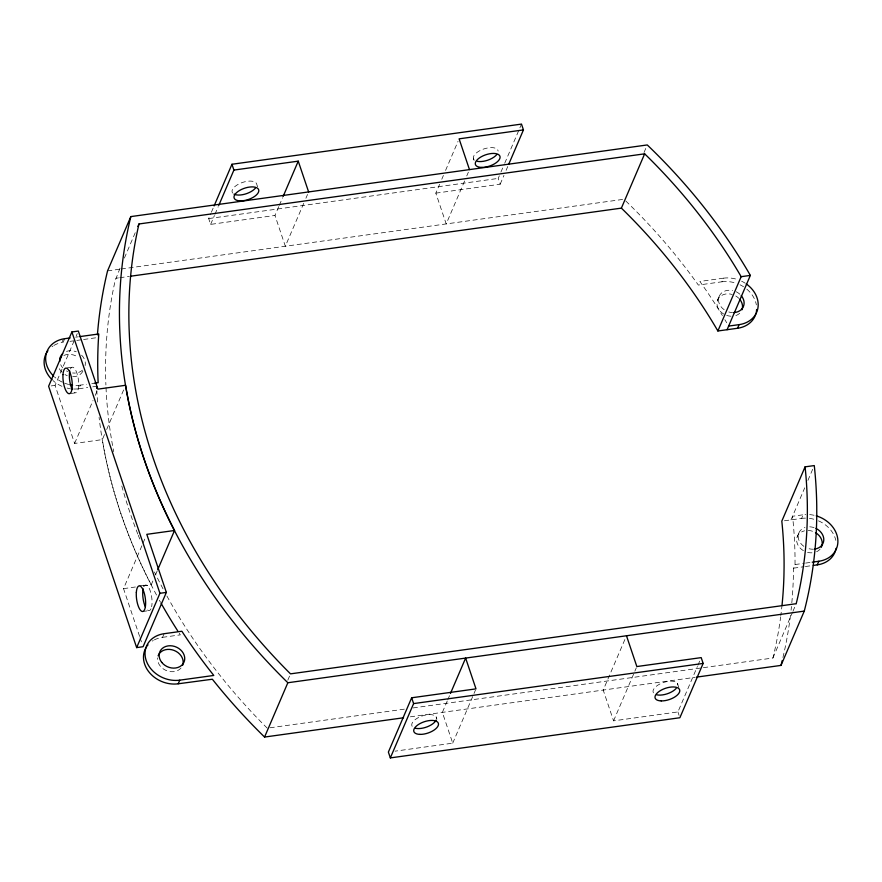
<?xml version="1.0" encoding="UTF-8"?>
<svg xmlns="http://www.w3.org/2000/svg" width="882" height="882" viewBox="0 0 882 882"><rect width="100%" height="100%" fill="white"/><g stroke="black" fill="none" stroke-linecap="round" stroke-linejoin="round"><path stroke-width="0.66" stroke-dasharray="4.41 3.31" d="M120.04 268.172L115.123 280.796A572.429 470.051 23.2 0 0 107.218 331.676L106.623 339.063A572.429 470.051 23.2 0 0 105.862 383.802L105.906 385.004M703.406 667.663L772.919 658.016L773.558 655.436A559.971 459.82 23.2 0 0 780.658 616.86M53.923 345.435A27.607 22.667 23.2 0 1 61.916 342.503L63.471 338.875M64.728 338.677L63.173 342.293L61.916 342.503M104.506 434.55L102.345 439.6L74.617 443.448L55.059 385.368L74 341.169M76.172 336.119L77.252 333.594M124.373 258.073L135.74 231.547M73.658 389.006A27.607 22.667 23.2 0 0 78.829 388.764L80.372 385.136L86.723 384.254M74.617 443.448L93.018 400.505M95.19 395.456L97.351 390.406M106.667 429.501L124.538 387.815M278.767 206.609L274.975 215.451L210.633 224.381L208.681 218.571L210.842 213.521M211.382 212.253L213.554 207.204M210.633 224.381L214.425 215.539M214.965 214.282L218.207 206.697M279.307 205.352L282.549 197.777M139.61 636.396L123.524 588.636L142.465 544.437M143.005 543.169L145.717 536.862M303.75 203.301L285.338 246.232L274.975 215.451M305.911 198.241L307.531 194.459M143.325 585.891L151.241 584.788L153.413 579.739M155.574 574.689L157.205 570.897M154.339 639.891A27.607 22.667 23.2 0 1 162.553 637.333L164.096 633.706M464.605 180.975L446.204 223.918L435.829 193.136L439.622 184.294M441.783 179.244L443.403 175.463M445.575 170.402L458.023 141.363M466.765 175.926L468.386 172.144M435.829 193.136L500.171 184.217L498.22 178.407L500.381 173.357M500.921 172.089L504.173 164.515M504.713 163.247L521.494 124.097M500.171 184.217L503.964 175.375M506.125 170.325L507.756 166.533M287.808 680.176L290.52 673.859M644.014 152.531L646.727 146.214M447.229 701.025L442.356 712.38L452.72 743.162L395.081 751.166M447.769 699.757L449.93 694.707M452.72 743.162L475.453 690.121M625.79 200.997A569.629 467.747 23.2 0 1 697.607 284.015L698.335 285.062L721.928 281.788L723.483 278.172A27.607 22.667 23.2 0 1 737.826 279.638M717.485 300.288L719.039 296.672M624.864 639.549L603.211 690.066L613.574 720.848L677.916 711.928L697.408 666.461M613.574 720.848L636.308 667.806M697.949 665.193L700.11 660.144M790.989 519.884L804.726 487.834M807.912 480.414L812.675 469.29M784.429 520.788L801.628 518.407L803.171 514.79A27.607 22.667 23.2 0 1 805.74 514.548M797.185 536.906L798.739 533.29M791.827 602.737A569.629 467.747 23.2 0 0 793.491 568.703L795.035 564.546L795.024 557.457A569.629 467.747 23.2 0 0 792.863 519.156L792.543 516.257L803.171 514.79M772.919 658.016L792.4 612.549M792.94 611.292L796.192 603.707M208.681 218.571L498.22 178.407M107.549 270.895L119.82 269.197M121.176 269.01L622.626 199.442M115.707 278.282L118.431 277.896M119.798 277.709L129.334 276.386M67.252 367.882L72.401 367.166M723.483 278.172L699.889 281.446L704.045 287.345A569.629 467.747 23.2 0 1 722.424 315.613M51.2 385.908L55.059 385.368M91.805 383.549L94.341 383.196M78.829 388.764L87.715 387.529M92.786 386.823L96.601 386.294M70.516 393.537L75.654 392.821M139.323 585.846L145.762 584.953M123.524 588.636L135.409 586.993M142.575 611.513L149.014 610.62M162.553 637.333L180.325 634.864L179.046 632.912M795.035 564.546L804.285 563.267M805.608 563.08L810.9 562.352M793.491 568.173L804.064 566.707M805.376 566.52L811.991 565.605M269.969 727.793L404.904 709.073M413.085 707.937L702.039 667.85M410.362 716.823L695.159 677.31M75.62 337.178L78.344 336.803M69.987 341.356L75.433 340.606M76.789 340.419L82.235 339.669M83.603 339.482L97.207 337.608M267.246 728.168L265.085 726.029A572.429 470.051 23.2 0 1 225.142 681.786L219.85 675.226A572.429 470.051 23.2 0 1 190.358 634.676L185.837 627.752A572.429 470.051 23.2 0 1 166.907 596.012M151.241 584.788L148.43 579.287A572.429 470.051 23.2 0 1 103.315 445.355L102.345 439.6M677.409 683.385L678.964 688.037M677.916 711.928L679.096 715.412M473.325 158.11L474.108 160.425M257.621 186.896L256.838 184.57A12.943 5.954 -18.6 0 0 242.252 182.53A12.943 5.954 -18.6 0 0 232.616 193.026M436.116 716.857L436.899 719.183M140.04 637.686L142.211 644.136M106.027 387.529L106.193 391.31A572.429 470.051 23.2 0 0 113.723 451.661M473.899 159.554A12.943 5.954 -18.6 0 1 483.534 149.058A12.943 5.954 -18.6 0 1 498.121 151.098M150.987 608.823A12.943 4.377 82.1 0 1 146.599 608.977M143.788 586.751A12.943 4.377 82.1 0 1 149.874 589.849A12.943 4.377 82.1 0 1 151.638 606.75M70.428 368.963A12.943 4.377 82.1 0 1 78.167 378.169A12.943 4.377 82.1 0 1 74.463 392.435M160.546 602.318A582.098 477.989 23.2 0 1 159.388 600.245M156.544 595.052A582.098 477.989 23.2 0 1 99.082 417.34M97.571 402.005A582.098 477.989 23.2 0 1 96.788 390.528M653.452 692.855A12.943 5.954 -18.6 0 1 663.76 682.403A12.943 5.954 -18.6 0 1 677.839 684.884M412.17 726.327A12.943 5.954 -18.6 0 1 422.478 715.875A12.943 5.954 -18.6 0 1 436.557 718.356M181.03 668.038A13.153 10.793 23.2 0 1 166.07 670.463A13.153 10.793 23.2 0 1 157.624 657.895M721.928 281.788A27.607 22.667 23.2 0 1 736.272 283.265M740.031 284.798A27.607 22.667 23.2 0 1 743.57 286.771M746.8 289.153A27.607 22.667 23.2 0 1 756.359 304.896M820.106 549.111A13.153 10.793 23.2 0 1 816.578 551.735M811.958 552.816A13.153 10.793 23.2 0 1 806.953 552.198M803.414 550.666A13.153 10.793 23.2 0 1 796.655 539.508A13.153 10.793 23.2 0 1 804.538 530.799M808.188 530.457A13.153 10.793 23.2 0 1 814.34 532.011M739.656 313.275A13.153 10.793 23.2 0 1 735.797 315.547M731.013 316.208A13.153 10.793 23.2 0 1 726.04 315.161M723.714 314.047A13.153 10.793 23.2 0 1 717.683 299.803A13.153 10.793 23.2 0 1 732.236 294.467M735.786 295.999A13.153 10.793 23.2 0 1 738.807 298.303M82.842 371.234A13.153 10.793 23.2 0 1 72.269 376.713M67.286 375.677A13.153 10.793 23.2 0 1 64.97 374.552M61.949 372.248A13.153 10.793 23.2 0 1 58.741 367.232M63.879 355.435A13.153 10.793 23.2 0 1 78.112 357.199M801.628 518.407A27.607 22.667 23.2 0 1 805.487 518.131M809.433 518.373A27.607 22.667 23.2 0 1 814.681 519.465M818.496 520.854A27.607 22.667 23.2 0 1 835.827 540.357M791.463 606.485A569.629 467.747 23.2 0 1 791.066 610.223M790.493 615.206A569.629 467.747 23.2 0 1 782.786 658.17M163.027 588.856A572.429 470.051 23.2 0 1 154.438 571.999M139.775 539.034A572.429 470.051 23.2 0 1 138.298 535.33M137.812 534.106A572.429 470.051 23.2 0 1 120.999 483.06M69.7 388.598A27.607 22.667 23.2 0 1 67.065 388.058M61.949 386.316A27.607 22.667 23.2 0 1 52.942 380.528M51.972 346.725A27.607 22.667 23.2 0 1 52.92 346.053M80.372 385.136A27.607 22.667 23.2 0 1 73.89 385.313M68.62 384.431A27.607 22.667 23.2 0 1 64.761 383.207M62.269 382.127A27.607 22.667 23.2 0 1 54.497 376.912M152.299 641.082A27.607 22.667 23.2 0 1 153.292 640.464M82.456 370.164A13.153 10.793 23.2 0 1 72.556 372.987M67.66 371.543A13.153 10.793 23.2 0 1 66.525 370.936M62.655 367.717A13.153 10.793 23.2 0 1 60.715 364.685M66.503 351.389A13.153 10.793 23.2 0 1 76.26 351.764M81.607 355.192A13.153 10.793 23.2 0 1 85.113 365.622M724.894 319.714A569.629 467.747 23.2 0 1 726.724 322.79M782.08 604.622A559.971 459.82 23.2 0 1 780.813 615.647M732.567 312.581A13.153 10.793 23.2 0 1 728.808 311.963M724.188 309.736A13.153 10.793 23.2 0 1 719.238 296.176A13.153 10.793 23.2 0 1 732.545 290.531M736.194 291.766A13.153 10.793 23.2 0 1 740.351 294.687M741.586 281.182A27.607 22.667 23.2 0 1 745.114 283.155M809.665 514.614A27.607 22.667 23.2 0 1 814.935 515.496M813.502 549.199A13.153 10.793 23.2 0 1 807.284 548.163M803.888 546.355A13.153 10.793 23.2 0 1 804.957 527.502M809.731 526.83A13.153 10.793 23.2 0 1 814.714 527.877"/><path stroke-width="1.32" d="M756.139 312.823A27.607 22.667 23.2 0 1 737.572 328.258L717.882 330.982L741.156 276.683L740.185 274.997A559.971 459.82 23.2 0 0 646.903 156.004L644.654 153.821L138.981 223.973L138.397 226.498A572.429 470.051 23.2 0 0 129.136 329.493L129.478 337.001A572.429 470.051 23.2 0 0 209.111 573.443L213.631 580.378A572.429 470.051 23.2 0 0 288.359 671.72L290.52 673.859L796.192 603.707L796.832 601.127A559.971 459.82 23.2 0 0 805.211 468.033L805.079 466.854L814.262 465.575L814.582 468.474A569.629 467.747 23.2 0 1 816.754 506.775L816.765 514.393A569.629 467.747 23.2 0 1 804.274 611.105L781 665.403L696.515 677.122M71.894 331.952L48.62 386.261L136.655 647.609L143.082 646.715L166.356 592.406L146.798 534.338L174.526 530.49L171.703 524.988A572.429 470.051 23.2 0 1 126.589 391.057L125.619 385.291L97.891 389.138L78.333 331.059L71.894 331.952L159.929 593.299L136.655 647.609M727.077 329.714L750.35 275.405L748.443 272.108A569.629 467.747 23.2 0 0 725.765 236.652L720.881 229.717A569.629 467.747 23.2 0 0 647.267 144.946L130.834 216.597L107.549 270.895A582.098 477.989 23.2 0 0 97.417 334.884M137.901 226.498L138.981 223.973M214.094 205.947L231.955 164.261L521.494 124.097L523.445 129.908L508.837 164.008M218.758 205.44L233.906 170.072L231.955 164.261M283.1 196.51L298.248 161.152L233.906 170.072M157.746 569.64L174.526 530.49M146.644 646.66A27.607 22.667 23.2 0 0 149.587 672.746A27.607 22.667 23.2 0 0 178.197 683.793L179.752 680.165L213.786 675.447L208.637 668.876A582.098 477.989 23.2 0 1 183.93 634.39L181.879 631.247L164.096 633.706A27.607 22.667 23.2 0 0 146.191 660.508A27.607 22.667 23.2 0 0 179.752 680.165M178.197 683.793L212.364 679.228A582.098 477.989 23.2 0 0 264.567 737.054L287.841 682.745L804.274 611.105M130.701 276.198L621.38 208.13L644.654 153.821M450.47 693.439L465.63 658.082L475.993 688.864L411.651 697.783L388.378 752.092L390.34 757.903L679.879 717.739L703.152 663.429L701.19 657.619L636.848 666.549L626.485 635.768M390.34 757.903L413.614 703.593L411.651 697.783M737.572 328.258L739.127 324.631A27.607 22.667 23.2 0 0 757.914 308.105A27.607 22.667 23.2 0 0 746.238 283.905M805.079 466.854L781.805 521.152L781.937 522.331A559.971 459.82 23.2 0 1 784.076 567.479L783.955 574.954A559.971 459.82 23.2 0 1 782.08 604.622M813.314 565.417L817.272 564.866L818.827 561.25A27.607 22.667 23.2 0 0 837.867 540.203A27.607 22.667 23.2 0 0 816.236 515.849M523.445 129.908L459.103 138.838L469.478 169.62M741.156 276.683L750.35 275.405M94.341 383.196L98.156 382.678L98.001 379.271A582.098 477.989 23.2 0 1 98.31 341.301L98.762 333.98L79.7 336.615M728.62 326.086L739.127 324.631M159.929 593.299L166.356 592.406M812.223 562.165L818.827 561.25M413.614 703.593L703.152 663.429M264.567 737.054L403.548 717.772M70.174 337.927L63.471 338.875A27.607 22.667 23.2 0 0 53.537 376.008M621.38 208.13L623.629 210.313A559.971 459.82 23.2 0 1 684.895 280.851L689.812 287.631A559.971 459.82 23.2 0 1 716.912 329.306L717.882 330.982M298.248 161.152L308.623 191.934M96.601 386.294L96.7 388.411M496.753 154.593A12.943 5.954 -18.6 0 1 477.371 161.351M255.471 188.064A12.943 5.954 -18.6 0 1 233.995 194.128M145.431 606.97A12.943 4.377 82.1 0 1 143.138 588.823M72.081 389.183A12.943 4.377 82.1 0 1 69.777 371.035M287.841 682.745A582.098 477.989 23.2 0 1 235.637 624.919L230.367 618.194A582.098 477.989 23.2 0 1 205.649 583.697L201.052 576.652A582.098 477.989 23.2 0 1 120.073 336.218L119.72 328.578A582.098 477.989 23.2 0 1 120.029 290.619L120.503 283.089A582.098 477.989 23.2 0 1 130.834 216.597M676.196 688.412A12.943 5.954 -18.6 0 1 656.682 694.796M436.149 720.065A12.943 5.954 -18.6 0 1 415.4 728.267M158.11 655.822A13.153 10.793 23.2 0 1 174.085 650.42A13.153 10.793 23.2 0 1 182.64 665.293M72.335 388.929A27.607 22.667 23.2 0 1 71.012 388.797M51.994 379.624A27.607 22.667 23.2 0 1 47.915 350.716M147.294 645.745A27.607 22.667 23.2 0 1 148 644.863M756.624 309.483A27.607 22.667 23.2 0 1 756.359 311.732M177.778 630.961A582.098 477.989 23.2 0 1 161.13 603.343M739.645 299.219A13.153 10.793 23.2 0 1 742.016 309.758M836.059 548.339A27.607 22.667 23.2 0 1 817.272 564.866M59.7 358.908A13.153 10.793 23.2 0 1 61.09 357.276M72.567 385.169A27.607 22.667 23.2 0 1 69.932 384.739M59.8 361.422A13.153 10.793 23.2 0 1 62.644 353.649M782.213 660.585A569.629 467.747 23.2 0 1 781 665.403M815.475 532.618A13.153 10.793 23.2 0 1 821.285 547.347M815.894 528.384A13.153 10.793 23.2 0 1 823.799 540.148A13.153 10.793 23.2 0 1 814.725 549.078M741.2 295.602A13.153 10.793 23.2 0 1 733.813 312.581M240.698 200.875A12.943 5.954 -18.6 0 0 258.801 190.38A12.943 5.954 -18.6 0 0 239.695 190.391A12.943 5.954 -18.6 0 0 240.698 200.875M481.991 167.404A12.943 5.954 -18.6 0 0 500.083 156.908A12.943 5.954 -18.6 0 0 480.988 156.919A12.943 5.954 -18.6 0 0 481.991 167.404M136.335 592.395A12.943 4.377 82.1 0 0 142.575 611.513A12.943 4.377 82.1 0 0 143.942 592.12A12.943 4.377 82.1 0 0 136.335 592.395M62.986 374.607A12.943 4.377 82.1 0 0 69.226 393.714A12.943 4.377 82.1 0 0 70.582 374.332A12.943 4.377 82.1 0 0 62.986 374.607M661.213 700.914A12.943 5.954 -18.6 0 0 679.79 690.683A12.943 5.954 -18.6 0 0 661.136 690.187A12.943 5.954 -18.6 0 0 661.213 700.914M419.931 734.386A12.943 5.954 -18.6 0 0 438.508 724.155A12.943 5.954 -18.6 0 0 419.854 723.659A12.943 5.954 -18.6 0 0 419.931 734.386M161.77 662.426A13.153 10.793 23.2 0 0 183.765 662.647A13.153 10.793 23.2 0 0 170.248 645.745A13.153 10.793 23.2 0 0 161.77 662.426"/></g></svg>
